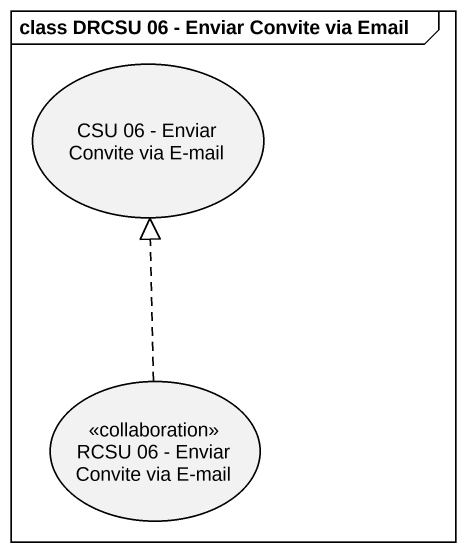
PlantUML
@startuml
mainframe class DRCSU 06 - Enviar Convite via Email
usecase "CSU 06 - Enviar Convite via E-mail" as CSU_06_Enviar_Convite_via_E
usecase "RCSU 06 - Enviar Convite via E-mail" as RCSU_06_Enviar_Convite_via <<collaboration>>
RCSU_06_Enviar_Convite_via .up.|> CSU_06_Enviar_Convite_via_E
@enduml
